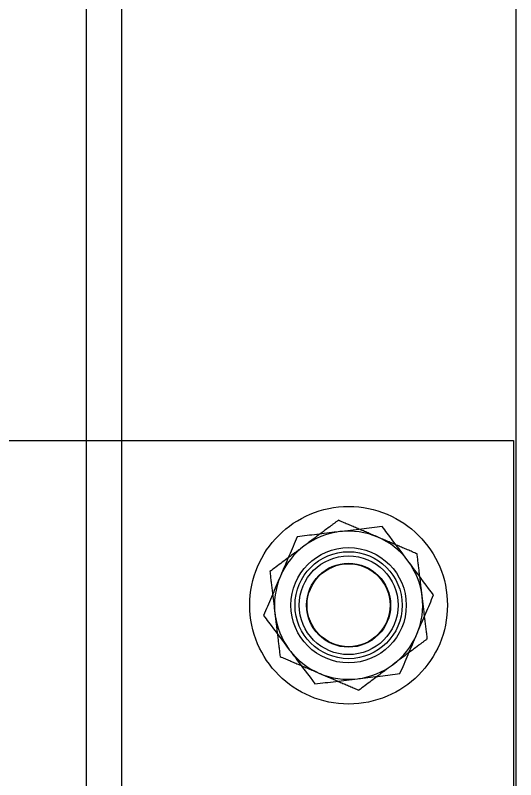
# Model space of a CAD drawing. Header units: metres. Extents: x 0 to 21025, y 0 to 14850.
# Drawn here: x 2423.3 to 2484.1, y 9338.4 to 9431.3 of the extents above; entities that cross this region are included whole.
import ezdxf

# ---------------------------------------------------------------- set-up
doc = ezdxf.new("R2010")
doc.units = ezdxf.units.M
doc.header["$LTSCALE"] = 25
doc.linetypes.add('HIDDEN2', pattern=[4.7625, 3.175, -1.5875])
for name, color, linetype in [('SL1', 8, 'Continuous'), ('SL4', 4, 'Continuous'), ('ST1', 7, 'HIDDEN2')]:
    doc.layers.add(name, color=color, linetype=linetype)

msp = doc.modelspace()

# ---------------------------------------------------------------- linework, layer by layer
at = {"layer": 'SL1'}
for p, q in [((2484.087, 9892.874), (2484.087, 9336.149)), ((2436.237, 9857.143), (2436.237, 8899.064)), ((2431.937, 9851.565), (2431.937, 8886.683))]:
    msp.add_line(p, q, dxfattribs=at)
at = {"layer": 'SL4'}
for p, q in [((2383.802, 9379.634), (2483.802, 9379.634)), ((2483.802, 9379.634), (2483.802, 9336.149))]:
    msp.add_line(p, q, dxfattribs=at)
for start, end in [(96.8699, 156.8699), (36.8699, 96.8699), (336.8699, 36.8699), (156.8699, 216.8699), (276.8699, 336.8699), (216.8699, 276.8699)]:
    msp.add_arc((2463.802, 9359.634), 9, start, end, dxfattribs=at)
for points, knots in [([(2467.884, 9369.19), (2467.046, 9369.09), (2465.355, 9368.886), (2463.607, 9368.675), (2462.725, 9368.569)], [0, 0, 0, 0, 0.495458, 1, 1, 1, 1]), ([(2471.002, 9365.034), (2470.153, 9366.165), (2469.098, 9367.572), (2468.083, 9368.925), (2467.884, 9369.19)], [0, 0, 0, 0, 0.803647, 1, 1, 1, 1]), ([(2462.725, 9368.569), (2462.603, 9368.554), (2461.677, 9368.443), (2459.931, 9368.232), (2458.359, 9368.043), (2457.566, 9367.947)], [0, 0, 0, 0, 0.07009, 0.530784, 1, 1, 1, 1]), ([(2457.566, 9367.947), (2457.235, 9367.171), (2456.566, 9365.605), (2455.874, 9363.986), (2455.525, 9363.169)], [0, 0, 0, 0, 0.495458, 1, 1, 1, 1]), ([(2474.119, 9360.877), (2473.317, 9361.946), (2472.289, 9363.317), (2471.234, 9364.724), (2471.002, 9365.034)], [0, 0, 0, 0, 0.779636, 1, 1, 1, 1]), ([(2455.525, 9363.169), (2455.477, 9363.056), (2455.11, 9362.198), (2454.42, 9360.581), (2453.798, 9359.125), (2453.484, 9358.39)], [0, 0, 0, 0, 0.07009, 0.530784, 1, 1, 1, 1]), ([(2472.078, 9356.098), (2472.127, 9356.211), (2472.493, 9357.069), (2473.184, 9358.686), (2473.806, 9360.142), (2474.119, 9360.877)], [0, 0, 0, 0, 0.07009, 0.530784, 1, 1, 1, 1]), ([(2453.484, 9358.39), (2453.683, 9358.125), (2454.698, 9356.772), (2455.753, 9355.365), (2456.602, 9354.234)], [0, 0, 0, 0, 0.196353, 1, 1, 1, 1]), ([(2470.037, 9351.32), (2470.369, 9352.096), (2471.038, 9353.662), (2471.729, 9355.281), (2472.078, 9356.098)], [0, 0, 0, 0, 0.495458, 1, 1, 1, 1]), ([(2456.602, 9354.234), (2456.834, 9353.924), (2457.889, 9352.517), (2458.917, 9351.146), (2459.719, 9350.077)], [0, 0, 0, 0, 0.220364, 1, 1, 1, 1]), ([(2459.719, 9350.077), (2460.557, 9350.178), (2462.248, 9350.381), (2463.996, 9350.592), (2464.878, 9350.698)], [0, 0, 0, 0, 0.495458, 1, 1, 1, 1]), ([(2464.878, 9350.698), (2465, 9350.713), (2465.926, 9350.824), (2467.672, 9351.035), (2469.244, 9351.224), (2470.037, 9351.32)], [0, 0, 0, 0, 0.07009, 0.530784, 1, 1, 1, 1])]:
    msp.add_open_spline(points, degree=3, knots=knots, dxfattribs=at)
at = {"layer": 'ST1'}
for radius in [12, 7, 6.5, 6, 5.1, 5.036]:
    msp.add_circle((2463.802, 9359.634), radius, dxfattribs=at)
for points, knots in [([(2462.559, 9369.951), (2462.21, 9369.69), (2460.855, 9368.673), (2459.447, 9367.617), (2458.402, 9366.834)], [0, 0, 0, 0, 0.257551, 1, 1, 1, 1]), ([(2467.337, 9367.91), (2467.224, 9367.958), (2466.366, 9368.325), (2464.749, 9369.016), (2463.293, 9369.638), (2462.559, 9369.951)], [0, 0, 0, 0, 0.07009, 0.530784, 1, 1, 1, 1]), ([(2472.115, 9365.869), (2471.339, 9366.2), (2469.773, 9366.87), (2468.154, 9367.561), (2467.337, 9367.91)], [0, 0, 0, 0, 0.495458, 1, 1, 1, 1]), ([(2458.402, 9366.834), (2458.024, 9366.55), (2456.617, 9365.495), (2455.247, 9364.467), (2454.245, 9363.716)], [0, 0, 0, 0, 0.268634, 1, 1, 1, 1]), ([(2472.737, 9360.71), (2472.722, 9360.832), (2472.611, 9361.758), (2472.4, 9363.504), (2472.211, 9365.076), (2472.115, 9365.869)], [0, 0, 0, 0, 0.07009, 0.530784, 1, 1, 1, 1]), ([(2454.245, 9363.716), (2454.346, 9362.878), (2454.549, 9361.187), (2454.76, 9359.439), (2454.866, 9358.557)], [0, 0, 0, 0, 0.495458, 1, 1, 1, 1]), ([(2473.359, 9355.551), (2473.258, 9356.389), (2473.054, 9358.08), (2472.843, 9359.828), (2472.737, 9360.71)], [0, 0, 0, 0, 0.495458, 1, 1, 1, 1]), ([(2454.866, 9358.557), (2454.881, 9358.435), (2454.993, 9357.509), (2455.203, 9355.763), (2455.392, 9354.191), (2455.488, 9353.398)], [0, 0, 0, 0, 0.07009, 0.530784, 1, 1, 1, 1]), ([(2473.359, 9355.551), (2473.01, 9355.29), (2471.655, 9354.273), (2470.247, 9353.217), (2469.202, 9352.434)], [0, 0, 0, 0, 0.257551, 1, 1, 1, 1]), ([(2455.488, 9353.398), (2456.264, 9353.067), (2457.83, 9352.398), (2459.449, 9351.706), (2460.266, 9351.357)], [0, 0, 0, 0, 0.495458, 1, 1, 1, 1]), ([(2469.202, 9352.434), (2468.824, 9352.15), (2467.417, 9351.095), (2466.047, 9350.067), (2465.045, 9349.316)], [0, 0, 0, 0, 0.268634, 1, 1, 1, 1]), ([(2460.266, 9351.357), (2460.38, 9351.309), (2461.237, 9350.942), (2462.855, 9350.251), (2464.31, 9349.63), (2465.045, 9349.316)], [0, 0, 0, 0, 0.07009, 0.5307844, 1, 1, 1, 1])]:
    msp.add_open_spline(points, degree=3, knots=knots, dxfattribs=at)

doc.saveas('drawing.dxf')
